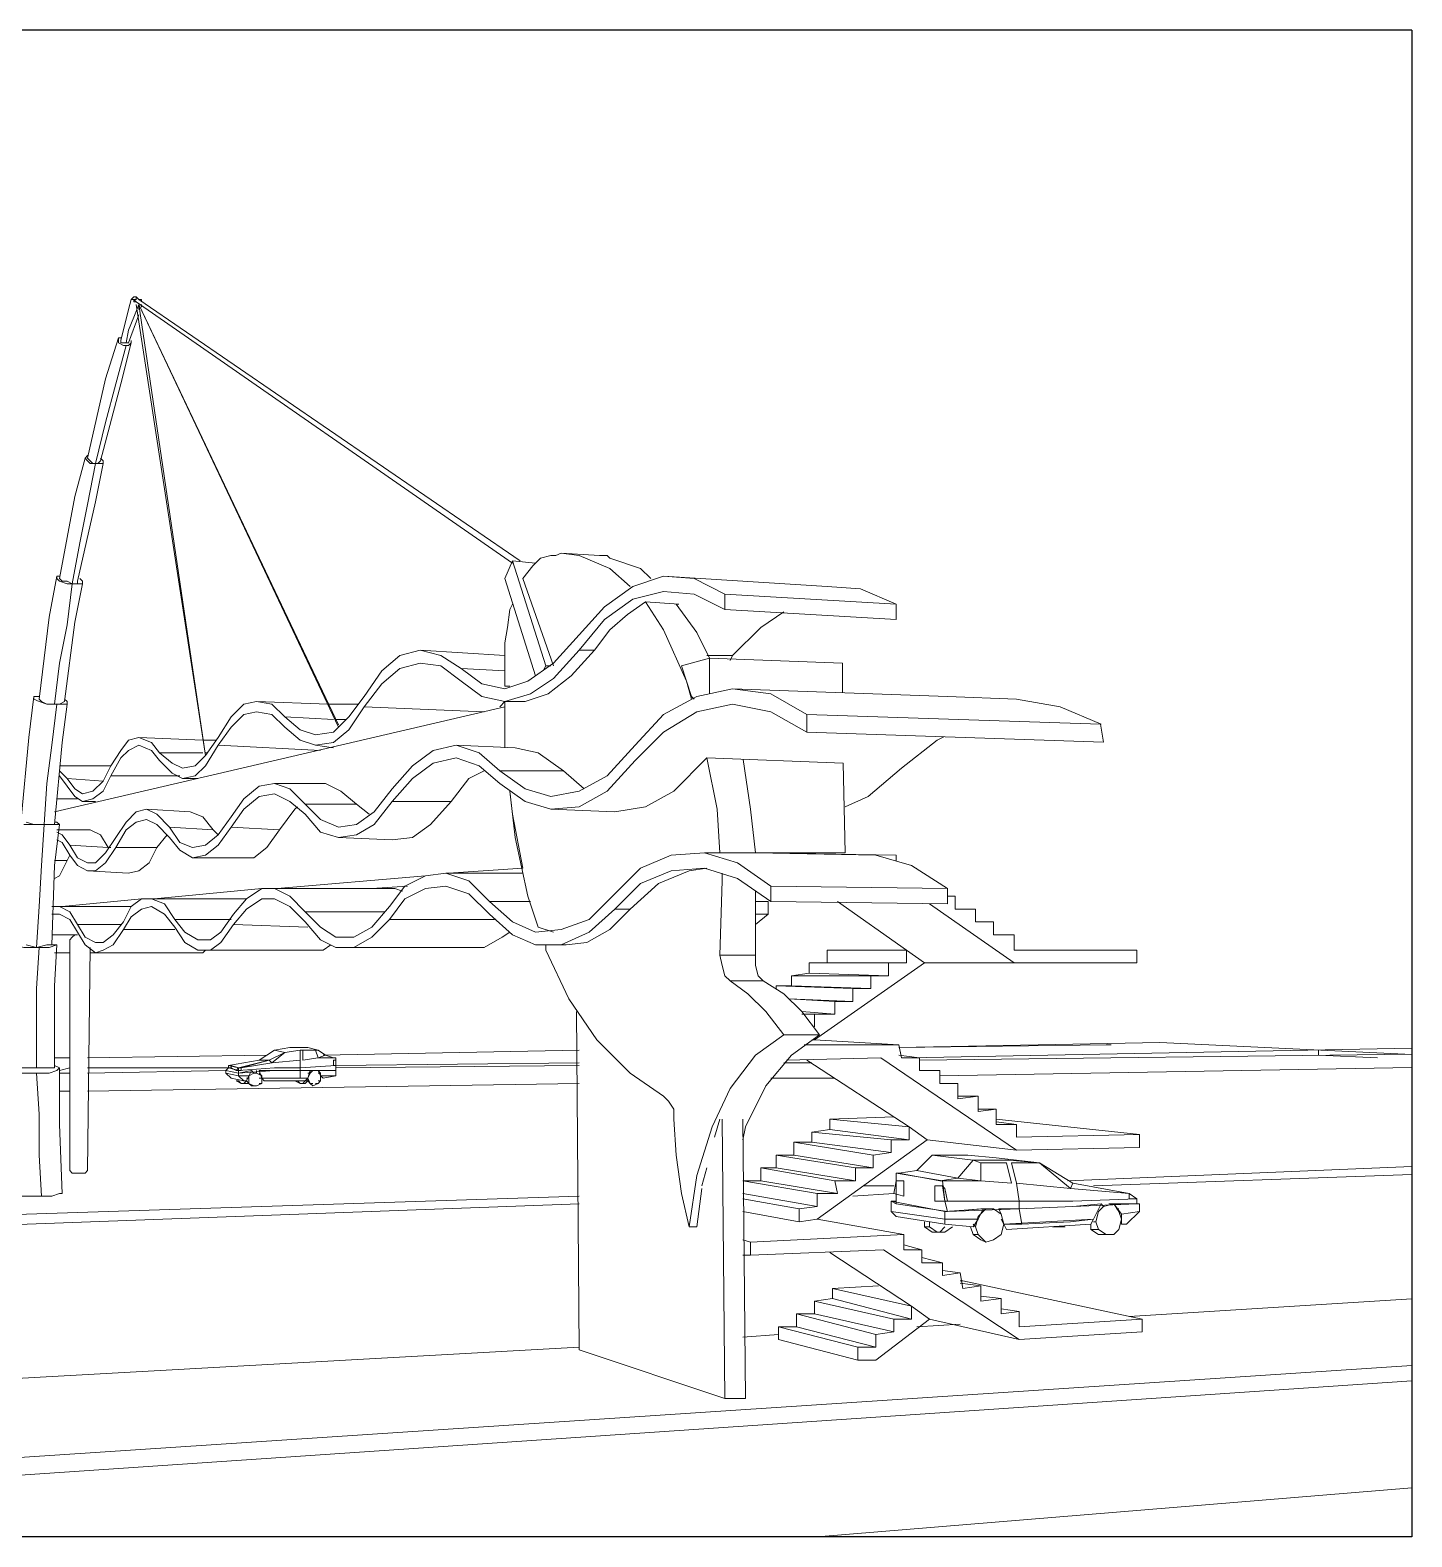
# Model space of a CAD drawing. Header units: millimetres. Extents: x 462 to 740, y -508 to -73.
# Drawn here: x 611.72 to 631.81, y -118.62 to -96.72 of the extents above; entities that cross this region are included whole.
import ezdxf

# ---------------------------------------------------------------- set-up
doc = ezdxf.new("R2010")
doc.units = ezdxf.units.MM
doc.header["$LTSCALE"] = 0.1

msp = doc.modelspace()

# ---------------------------------------------------------------- linework, layer by layer
for p, q in [((631.811, -96.719), (596.885, -96.719)), ((631.811, -96.719), (631.811, -118.621)), ((631.811, -118.621), (596.885, -118.621))]:
    msp.add_line(p, q)
at = {"color": 7, "lineweight": 0}
msp.add_line((621.932, -106.293), (622.49, -106.368), dxfattribs=at)
for points in [[(613.186, -100.633), (613.149, -100.781), (613.037, -101.229)], [(613.223, -100.596), (613.186, -100.633), (613.223, -100.633)], [(613.26, -100.596), (613.223, -100.596)], [(613.223, -100.596), (613.224, -100.596)], [(613.223, -100.633), (613.26, -100.67)], [(613.223, -100.67), (613.223, -100.633)], [(613.26, -100.67), (613.223, -100.633)], [(613.26, -100.633), (613.223, -100.633), (613.26, -100.67)], [(613.26, -100.67), (613.223, -100.67)], [(613.223, -100.893), (613.297, -100.707)], [(613.334, -100.633), (613.297, -100.633), (613.26, -100.596)], [(613.297, -100.633), (613.26, -100.596), (613.26, -100.633)], [(613.26, -100.633), (613.261, -100.633)], [(613.26, -100.67), (618.732, -104.468)], [(613.297, -100.707), (614.265, -107.262), (613.26, -100.707)], [(618.843, -104.431), (613.297, -100.633)], [(613.297, -100.744), (613.297, -100.707), (613.297, -100.744), (613.297, -100.744)], [(616.2, -106.815), (613.297, -100.707), (616.2, -106.852), (613.297, -100.707)], [(613.297, -100.744), (613.298, -100.744)], [(613.297, -100.781), (613.297, -100.744)], [(613.334, -100.67), (613.334, -100.633)], [(613.334, -100.744), (613.334, -100.707)], [(613.149, -101.266), (613.297, -100.856)], [(613.223, -100.893), (613.149, -101.079)], [(613.111, -101.266), (613.149, -101.079)], [(613, -101.191), (612.814, -101.787)], [(612.963, -101.862), (613.111, -101.303)], [(613.037, -101.191), (613, -101.191)], [(613.074, -101.303), (613, -101.266), (613, -101.229), (613, -101.191)], [(613.111, -101.266), (613.074, -101.266), (613.037, -101.266), (613.037, -101.229)], [(613.037, -101.229), (613.038, -101.229)], [(613.037, -101.862), (613.186, -101.266)], [(613.186, -101.266), (613.149, -101.303), (613.111, -101.303), (613.074, -101.303)], [(613.111, -101.266), (613.149, -101.266)], [(613.149, -101.266), (613.15, -101.266)], [(613.186, -101.266), (613.186, -101.229)], [(613.186, -101.266), (613.187, -101.266)], [(612.814, -101.787), (612.553, -102.942)], [(612.74, -102.979), (613.037, -101.862)], [(612.814, -102.42), (612.963, -101.862)], [(612.665, -103.016), (612.814, -102.42)], [(612.553, -102.904), (612.516, -102.942)], [(612.553, -102.904), (612.554, -102.904)], [(612.516, -102.942), (612.367, -103.5)], [(612.553, -102.979), (612.516, -102.942)], [(612.553, -102.942), (612.554, -102.942)], [(612.665, -103.016), (612.628, -103.016), (612.591, -102.979), (612.553, -102.942)], [(612.591, -103.016), (612.553, -102.979)], [(612.553, -103.612), (612.665, -103.016)], [(612.591, -103.016), (612.665, -103.016)], [(612.74, -102.979), (612.702, -103.016), (612.665, -103.016)], [(612.665, -103.575), (612.777, -103.016)], [(612.777, -103.016), (612.74, -103.016), (612.665, -103.016)], [(612.777, -103.016), (612.777, -102.979), (612.74, -102.942)], [(612.367, -103.5), (612.144, -104.691)], [(612.404, -104.73), (612.665, -103.575)], [(612.441, -104.171), (612.553, -103.612)], [(612.33, -104.767), (612.441, -104.171)], [(618.732, -104.431), (618.619, -104.691)], [(619.066, -104.468), (618.732, -104.431)], [(619.215, -105.959), (618.732, -104.431)], [(619.289, -104.357), (619.14, -104.394), (619.029, -104.506), (618.88, -104.691)], [(619.364, -104.357), (619.326, -104.357), (619.289, -104.357)], [(619.364, -104.357), (619.438, -104.32), (619.699, -104.357), (620.145, -104.543), (620.443, -104.804)], [(619.997, -104.357), (619.438, -104.32)], [(619.997, -104.357), (620.071, -104.357), (620.108, -104.357), (620.145, -104.394), (620.591, -104.543)], [(612.107, -104.654), (611.995, -105.25)], [(612.144, -104.654), (612.107, -104.654)], [(612.144, -104.73), (612.107, -104.691), (612.107, -104.654)], [(612.33, -104.767), (612.255, -104.73), (612.181, -104.73), (612.144, -104.691)], [(612.144, -104.691), (612.145, -104.691)], [(612.478, -104.767), (612.478, -104.73), (612.441, -104.691)], [(618.619, -104.691), (619.066, -106.107)], [(619.326, -105.959), (618.88, -104.691)], [(620.927, -104.654), (620.48, -104.804), (620.071, -105.101)], [(620.741, -104.691), (620.591, -104.543)], [(621.373, -104.691), (620.927, -104.654)], [(623.309, -104.804), (620.927, -104.654)], [(621.373, -104.691), (621.82, -104.916)], [(612.255, -104.767), (612.144, -104.73)], [(612.33, -104.767), (612.255, -105.363), (612.144, -105.921)], [(612.33, -104.767), (612.255, -104.767)], [(612.33, -104.767), (612.404, -104.767), (612.404, -104.73)], [(612.478, -104.767), (612.441, -104.767), (612.33, -104.767)], [(612.367, -105.326), (612.478, -104.767)], [(620.927, -104.878), (620.48, -104.99)], [(621.82, -105.139), (621.373, -104.916), (620.927, -104.878)], [(623.793, -104.841), (623.309, -104.804)], [(624.313, -105.064), (623.793, -104.841)], [(618.732, -105.064), (618.694, -105.139), (618.657, -105.4), (618.619, -105.623)], [(620.071, -105.101), (619.699, -105.511)], [(620.071, -105.288), (620.48, -104.99)], [(620.406, -105.213), (620.666, -105.027)], [(620.666, -105.027), (621.15, -105.064)], [(620.927, -105.437), (620.666, -105.027)], [(621.113, -105.064), (621.15, -105.064)], [(621.596, -105.846), (621.41, -105.474), (621.113, -105.064)], [(621.82, -105.139), (621.82, -104.916)], [(621.82, -104.916), (624.313, -105.064)], [(624.313, -105.288), (624.313, -105.064)], [(611.995, -105.25), (611.846, -106.442)], [(612.218, -106.48), (612.367, -105.326)], [(619.699, -105.734), (620.071, -105.288)], [(620.406, -105.213), (620.145, -105.437), (619.922, -105.734)], [(621.82, -105.139), (624.313, -105.288)], [(622.675, -105.176), (622.341, -105.4), (621.932, -105.809)], [(619.699, -105.511), (619.326, -105.921)], [(620.927, -105.437), (621.262, -106.182), (621.336, -106.442)], [(617.094, -105.809), (617.391, -105.734), (617.689, -105.809)], [(618.619, -105.809), (617.391, -105.734)], [(618.619, -105.623), (618.619, -106.256)], [(619.922, -105.734), (619.587, -106.107), (619.252, -106.368), (618.917, -106.48)], [(619.326, -106.144), (619.699, -105.734)], [(619.922, -105.734), (619.699, -105.734)], [(612.069, -106.517), (612.144, -105.921)], [(617.094, -105.809), (616.833, -106.033)], [(616.833, -106.219), (617.094, -105.996)], [(617.689, -105.959), (617.391, -105.921), (617.094, -105.996)], [(617.987, -105.996), (617.689, -105.809)], [(617.689, -105.959), (617.987, -106.182)], [(618.284, -106.219), (617.987, -105.996)], [(617.987, -105.996), (618.619, -106.033)], [(619.326, -105.921), (618.955, -106.182), (618.619, -106.293)], [(619.178, -106.033), (619.215, -105.959)], [(619.215, -105.959), (619.289, -105.959)], [(621.596, -105.846), (621.187, -105.959)], [(621.373, -106.442), (621.336, -106.405), (621.187, -105.959)], [(621.932, -105.809), (621.559, -105.809)], [(623.532, -105.921), (621.596, -105.846)], [(621.596, -106.368), (621.596, -105.846)], [(621.895, -105.884), (621.932, -105.809)], [(623.532, -106.35), (623.532, -105.921)], [(616.833, -106.033), (616.572, -106.405)], [(616.833, -106.219), (616.572, -106.554)], [(617.987, -106.182), (618.284, -106.405)], [(619.326, -106.144), (618.992, -106.368), (618.619, -106.48), (618.284, -106.405)], [(618.619, -106.293), (618.284, -106.219)], [(611.772, -106.405), (611.698, -107.001), (611.586, -108.192)], [(611.772, -106.442), (611.772, -106.405), (611.846, -106.405)], [(611.846, -106.48), (611.772, -106.442)], [(611.846, -106.442), (611.847, -106.442)], [(611.846, -106.442), (611.884, -106.48)], [(612.255, -106.517), (612.255, -106.48), (612.218, -106.442)], [(616.572, -106.405), (616.349, -106.703)], [(618.694, -106.256), (618.619, -106.256)], [(618.619, -106.256), (618.62, -106.256)], [(621.932, -106.293), (621.41, -106.405), (620.927, -106.666)], [(625.058, -106.405), (621.932, -106.293)], [(623.011, -106.666), (622.49, -106.368)], [(626.063, -106.442), (625.058, -106.405)], [(626.695, -106.554), (626.063, -106.442)], [(612.107, -106.517), (611.958, -106.517), (611.846, -106.48)], [(611.884, -106.48), (611.958, -106.517)], [(612.107, -106.517), (612.032, -107.113), (611.958, -107.672)], [(611.958, -106.517), (612.069, -106.517)], [(612.069, -106.517), (612.144, -106.517)], [(618.619, -106.554), (612.069, -108.081)], [(612.218, -106.517), (612.107, -106.517)], [(612.144, -106.517), (612.218, -106.48)], [(612.181, -107.076), (612.255, -106.517)], [(612.255, -106.517), (612.218, -106.517)], [(615.01, -106.48), (614.824, -106.517), (614.638, -106.703)], [(615.419, -106.852), (615.233, -106.666), (615.01, -106.629), (614.824, -106.666)], [(615.233, -106.517), (615.01, -106.48)], [(615.01, -106.48), (616.052, -106.517), (616.498, -106.517)], [(615.419, -106.703), (615.233, -106.517)], [(616.349, -106.889), (616.572, -106.554)], [(618.321, -106.629), (616.572, -106.554)], [(618.545, -106.554), (618.619, -106.48)], [(618.619, -106.48), (618.917, -106.48)], [(618.619, -106.48), (618.619, -106.592)], [(618.619, -107.15), (618.619, -106.554)], [(618.619, -106.592), (618.619, -107.15)], [(621.41, -106.629), (620.927, -106.926), (620.517, -107.336)], [(622.49, -106.629), (621.932, -106.517), (621.41, -106.629)], [(622.49, -106.629), (623.011, -106.926)], [(627.292, -106.809), (626.695, -106.554)], [(614.638, -106.703), (614.451, -107.001)], [(614.638, -106.852), (614.451, -107.113)], [(614.638, -106.852), (614.824, -106.666)], [(615.643, -106.889), (615.419, -106.703)], [(615.419, -106.703), (616.126, -106.74)], [(615.419, -106.852), (615.643, -107.038)], [(616.349, -106.703), (616.126, -106.926), (615.866, -106.963)], [(616.163, -106.74), (616.312, -106.74)], [(620.927, -106.666), (620.517, -107.113)], [(623.011, -106.926), (623.011, -106.666)], [(623.011, -106.926), (627.327, -107.07), (627.283, -106.808), (623.011, -106.666)], [(612.069, -108.268), (612.181, -107.076)], [(613.149, -107.038), (613.037, -107.188)], [(613.149, -107.038), (613.297, -107.001), (613.483, -107.076)], [(613.297, -107.001), (614.228, -107.038), (614.414, -107.038)], [(613.596, -107.225), (613.483, -107.076)], [(614.451, -107.001), (614.265, -107.262)], [(615.866, -106.963), (615.643, -106.889)], [(615.643, -107.038), (615.866, -107.113)], [(616.349, -106.889), (616.126, -107.076), (615.866, -107.113)], [(624.388, -107.448), (624.909, -107.038)], [(625.006, -106.993), (624.909, -107.038)], [(613.297, -107.113), (613.149, -107.188), (613.037, -107.299), (612.888, -107.559)], [(613.037, -107.188), (612.888, -107.411)], [(613.596, -107.336), (613.483, -107.188), (613.297, -107.113)], [(613.782, -107.373), (613.596, -107.225)], [(613.596, -107.225), (614.228, -107.225)], [(614.265, -107.262), (614.116, -107.411), (613.93, -107.448), (613.782, -107.373)], [(614.265, -107.411), (614.451, -107.113)], [(614.265, -107.225), (614.302, -107.225)], [(615.94, -107.188), (614.451, -107.113)], [(615.866, -107.113), (616.126, -107.15)], [(617.913, -107.113), (617.577, -107.188), (617.279, -107.411)], [(618.247, -107.411), (617.913, -107.299), (617.577, -107.373)], [(618.247, -107.225), (617.913, -107.113)], [(618.769, -107.15), (617.913, -107.113)], [(618.545, -107.485), (618.247, -107.225)], [(619.103, -107.225), (618.769, -107.15)], [(619.475, -107.485), (619.103, -107.225)], [(620.517, -107.113), (620.108, -107.559)], [(621.076, -107.783), (621.559, -107.299)], [(621.559, -107.299), (621.709, -108.044), (621.746, -108.677)], [(623.569, -108.677), (623.541, -107.376), (621.559, -107.299)], [(622.266, -108.677), (622.192, -108.044), (622.084, -107.32)], [(612.888, -107.411), (612.144, -107.411)], [(612.255, -107.597), (612.144, -107.485)], [(612.888, -107.411), (612.777, -107.634)], [(614.265, -107.411), (614.116, -107.559), (613.93, -107.597), (613.782, -107.522), (613.596, -107.336)], [(617.577, -107.373), (617.279, -107.597), (616.982, -107.932)], [(617.279, -107.411), (616.982, -107.746)], [(618.321, -107.485), (618.098, -107.597), (617.838, -107.932)], [(618.247, -107.411), (618.545, -107.672)], [(618.917, -107.746), (618.545, -107.485)], [(618.545, -107.485), (619.475, -107.485)], [(619.774, -107.746), (619.475, -107.485)], [(620.108, -107.783), (620.517, -107.336)], [(623.904, -107.858), (624.388, -107.448)], [(611.921, -108.268), (611.958, -107.672)], [(612.144, -107.559), (612.255, -107.709)], [(612.367, -107.746), (612.255, -107.597)], [(612.255, -107.597), (612.777, -107.634)], [(612.478, -107.932), (612.367, -107.858), (612.255, -107.709)], [(612.367, -107.746), (612.478, -107.821), (612.628, -107.783)], [(612.777, -107.634), (612.628, -107.783)], [(612.777, -107.783), (612.888, -107.559)], [(613.893, -107.559), (612.888, -107.559)], [(613.93, -107.597), (614.153, -107.597)], [(615.27, -107.672), (615.047, -107.709), (614.824, -107.895)], [(615.493, -107.746), (615.27, -107.672)], [(616.014, -107.672), (615.27, -107.672)], [(615.717, -107.969), (615.493, -107.746)], [(616.237, -107.783), (616.014, -107.672)], [(616.982, -107.746), (616.722, -108.081)], [(618.545, -107.672), (618.917, -107.932)], [(619.289, -107.858), (618.917, -107.746)], [(620.108, -107.559), (619.699, -107.783), (619.289, -107.858)], [(612.107, -107.895), (612.404, -107.895)], [(612.777, -107.783), (612.628, -107.895), (612.478, -107.932)], [(612.478, -107.932), (612.665, -107.932)], [(614.824, -107.895), (614.638, -108.155)], [(614.824, -108.044), (615.047, -107.858)], [(615.493, -107.932), (615.27, -107.821), (615.047, -107.858)], [(615.493, -107.932), (615.717, -108.118)], [(615.94, -108.192), (615.717, -107.969)], [(615.717, -107.969), (616.461, -107.969)], [(616.461, -107.969), (616.237, -107.783)], [(616.647, -108.118), (616.461, -107.969)], [(616.722, -108.268), (616.982, -107.932)], [(617.838, -107.932), (616.982, -107.932)], [(617.54, -108.268), (617.838, -107.932)], [(618.694, -107.783), (618.732, -108.118), (618.88, -108.901)], [(619.103, -109.757), (618.955, -109.31), (618.769, -108.454), (618.694, -107.783)], [(620.108, -107.783), (619.699, -108.007), (619.289, -108.044), (618.917, -107.932)], [(620.666, -108.007), (621.076, -107.783)], [(623.569, -108.007), (623.904, -107.858)], [(613.409, -108.192), (613.26, -108.23), (613.111, -108.342), (612.963, -108.602)], [(613.26, -108.081), (613.111, -108.23)], [(613.26, -108.081), (613.409, -108.044), (613.558, -108.118)], [(614.042, -108.081), (613.409, -108.044)], [(613.744, -108.454), (613.558, -108.268), (613.409, -108.192)], [(613.744, -108.305), (613.558, -108.118)], [(614.228, -108.155), (614.042, -108.081)], [(614.376, -108.342), (614.228, -108.155)], [(614.638, -108.155), (614.451, -108.417)], [(614.638, -108.305), (614.824, -108.044)], [(615.604, -108.007), (615.567, -108.044), (615.344, -108.342)], [(616.722, -108.268), (616.461, -108.417), (616.2, -108.454), (615.94, -108.379), (615.717, -108.118)], [(616.722, -108.081), (616.461, -108.268), (616.2, -108.305), (615.94, -108.192)], [(619.289, -108.044), (620.22, -108.081)], [(620.22, -108.081), (620.666, -108.007)], [(611.772, -108.268), (611.623, -108.268)], [(611.66, -108.23), (611.772, -108.268)], [(611.772, -108.268), (611.921, -108.268)], [(611.772, -108.268), (611.921, -108.268)], [(611.921, -108.268), (611.884, -108.864), (611.846, -109.46), (611.809, -110.055)], [(612.069, -108.268), (611.921, -108.268)], [(611.921, -108.268), (611.995, -108.268)], [(611.995, -108.268), (612.069, -108.268)], [(612.144, -108.268), (612.107, -108.23), (612.069, -108.23)], [(612.069, -108.864), (612.144, -108.268)], [(612.144, -108.268), (612.069, -108.268)], [(612.591, -108.342), (612.107, -108.342)], [(612.181, -108.417), (612.107, -108.379)], [(612.292, -108.565), (612.181, -108.417)], [(612.74, -108.417), (612.591, -108.342)], [(612.851, -108.602), (612.74, -108.417)], [(613.111, -108.23), (612.963, -108.454)], [(613.558, -108.602), (613.707, -108.417)], [(613.893, -108.528), (613.744, -108.305)], [(613.744, -108.305), (614.376, -108.342)], [(614.451, -108.417), (614.265, -108.565), (614.079, -108.602), (613.893, -108.528)], [(614.451, -108.417), (614.376, -108.342)], [(614.451, -108.565), (614.638, -108.305)], [(615.344, -108.342), (614.638, -108.305)], [(615.344, -108.342), (615.158, -108.602), (614.972, -108.751), (614.749, -108.751)], [(617.279, -108.454), (617.54, -108.268)], [(612.292, -108.714), (612.181, -108.528), (612.107, -108.491)], [(612.404, -108.751), (612.292, -108.565)], [(612.292, -108.565), (612.851, -108.602)], [(612.963, -108.454), (612.814, -108.677)], [(612.814, -108.825), (612.963, -108.602)], [(612.888, -108.602), (612.851, -108.602)], [(613.558, -108.602), (612.963, -108.602)], [(613.558, -108.602), (613.446, -108.825), (613.297, -108.938), (613.149, -108.975)], [(614.451, -108.565), (614.265, -108.714), (614.079, -108.751), (613.893, -108.64), (613.744, -108.454)], [(616.2, -108.454), (616.982, -108.491)], [(616.982, -108.491), (617.279, -108.454)], [(612.255, -108.788), (612.069, -108.788)], [(612.255, -108.788), (612.144, -109.012), (612.069, -109.05)], [(612.255, -108.788), (612.292, -108.714)], [(612.553, -108.938), (612.404, -108.864), (612.292, -108.714)], [(612.404, -108.751), (612.553, -108.825), (612.665, -108.825)], [(612.814, -108.825), (612.665, -108.938), (612.553, -108.938)], [(612.814, -108.677), (612.665, -108.825)], [(614.079, -108.751), (614.749, -108.751)], [(621.039, -108.714), (620.591, -108.901), (620.22, -109.273)], [(621.039, -108.714), (621.522, -108.677), (622.006, -108.825)], [(621.783, -108.677), (621.522, -108.677)], [(622.266, -108.677), (621.783, -108.677)], [(622.006, -108.825), (622.49, -109.161)], [(623.569, -108.677), (622.266, -108.677)], [(624.016, -108.714), (622.266, -108.677)], [(624.313, -108.714), (622.266, -108.677)], [(624.536, -108.864), (624.016, -108.714)], [(624.313, -108.788), (624.313, -108.714)], [(612.032, -110.017), (612.069, -108.864)], [(612.553, -108.938), (613.149, -108.975)], [(615.307, -109.198), (617.465, -109.012)], [(617.465, -109.012), (617.168, -109.161), (616.945, -109.46)], [(617.465, -109.012), (617.764, -108.975), (618.098, -109.087)], [(618.88, -108.975), (617.764, -108.975)], [(617.801, -108.975), (618.88, -108.901)], [(618.88, -108.901), (618.881, -108.901)], [(621.559, -108.901), (621.299, -108.938), (620.853, -109.124), (620.443, -109.497)], [(620.591, -109.124), (621.039, -108.938)], [(622.49, -109.384), (622.006, -109.05), (621.522, -108.901), (621.039, -108.938)], [(621.783, -109.087), (621.783, -108.975)], [(625.058, -109.198), (624.536, -108.864)], [(624.611, -108.901), (624.612, -108.901)], [(613.52, -109.347), (615.084, -109.198)], [(615.084, -109.198), (614.861, -109.347), (614.675, -109.571)], [(615.084, -109.198), (615.27, -109.198), (615.493, -109.31)], [(617.019, -109.198), (615.27, -109.198)], [(616.685, -109.198), (617.205, -109.161)], [(618.396, -109.571), (618.098, -109.273), (617.764, -109.161), (617.465, -109.198), (617.168, -109.347), (616.945, -109.645)], [(617.131, -109.235), (617.019, -109.198)], [(618.098, -109.087), (618.396, -109.384)], [(620.22, -109.273), (619.848, -109.645), (619.438, -109.794), (619.066, -109.831)], [(620.591, -109.124), (620.22, -109.497)], [(621.746, -110.167), (621.783, -109.087)], [(622.266, -110.167), (622.266, -109.235)], [(625.058, -109.198), (622.49, -109.161)], [(622.49, -109.384), (622.49, -109.161)], [(625.058, -109.421), (625.058, -109.198)], [(612.032, -109.46), (612.144, -109.46), (612.292, -109.534)], [(613.186, -109.46), (612.144, -109.46)], [(612.181, -109.46), (613.334, -109.347)], [(613.334, -109.347), (613.186, -109.46), (613.074, -109.683)], [(613.334, -109.497), (613.186, -109.608)], [(613.334, -109.347), (613.483, -109.347), (613.67, -109.421)], [(613.334, -109.497), (613.483, -109.46)], [(614.861, -109.347), (613.483, -109.347)], [(613.819, -109.757), (613.67, -109.571), (613.483, -109.46)], [(613.67, -109.421), (613.819, -109.645)], [(615.717, -109.683), (615.493, -109.46), (615.27, -109.347), (615.084, -109.347), (614.861, -109.497), (614.675, -109.72)], [(614.712, -109.347), (614.861, -109.347)], [(615.493, -109.31), (615.717, -109.534)], [(616.945, -109.46), (616.685, -109.757), (616.423, -109.906), (616.163, -109.906), (615.94, -109.757), (615.717, -109.534)], [(618.396, -109.384), (618.992, -109.384)], [(619.066, -109.831), (618.732, -109.683), (618.396, -109.384)], [(620.22, -109.497), (619.848, -109.831), (619.438, -110.017), (619.066, -110.017)], [(620.443, -109.497), (620.145, -109.794), (619.811, -109.98)], [(620.443, -109.497), (620.22, -109.497)], [(622.452, -109.384), (622.266, -109.384)], [(622.452, -109.571), (622.452, -109.384)], [(622.49, -109.384), (625.058, -109.421)], [(623.457, -109.384), (624.462, -110.093)], [(626.026, -110.279), (624.798, -109.421)], [(625.169, -109.31), (625.058, -109.31)], [(625.169, -109.497), (625.169, -109.31)], [(625.467, -109.497), (625.169, -109.497)], [(625.467, -109.683), (625.467, -109.497)], [(612.404, -109.831), (612.292, -109.645), (612.144, -109.571), (612.032, -109.571)], [(612.292, -109.534), (612.404, -109.72)], [(612.404, -109.72), (613.037, -109.72)], [(612.665, -109.98), (612.516, -109.906), (612.404, -109.72)], [(613.074, -109.683), (612.926, -109.869), (612.777, -109.98)], [(613.186, -109.608), (613.074, -109.794)], [(614.675, -109.571), (614.488, -109.831), (614.339, -109.943), (614.153, -109.943), (613.968, -109.831), (613.819, -109.645)], [(613.819, -109.645), (614.638, -109.645)], [(614.675, -109.72), (614.488, -109.98)], [(615.754, -109.757), (614.675, -109.72)], [(615.717, -109.534), (616.871, -109.534)], [(615.717, -109.683), (615.94, -109.943)], [(616.945, -109.645), (616.685, -109.906)], [(618.47, -109.645), (616.945, -109.645)], [(619.066, -110.017), (618.732, -109.869), (618.396, -109.571)], [(622.452, -109.571), (622.266, -109.571)], [(622.266, -109.72), (622.452, -109.571)], [(625.727, -109.683), (625.467, -109.683)], [(625.727, -109.869), (625.727, -109.683)], [(612.404, -109.869), (612.032, -109.869)], [(612.367, -109.869), (612.33, -109.906), (612.292, -109.943)], [(612.292, -109.943), (612.292, -113.295)], [(612.367, -109.869), (612.404, -109.869)], [(612.404, -109.831), (612.516, -110.017)], [(612.404, -109.869), (612.405, -109.869)], [(613.074, -109.794), (612.926, -110.017)], [(613.074, -109.794), (613.819, -109.794)], [(613.819, -109.757), (613.968, -109.98)], [(615.94, -109.943), (616.163, -110.055)], [(616.685, -109.906), (616.423, -110.055), (616.163, -110.055)], [(618.694, -109.831), (618.582, -109.906), (618.321, -110.055)], [(619.326, -109.831), (619.103, -109.757)], [(619.103, -109.757), (619.104, -109.757)], [(626.026, -109.869), (625.727, -109.869)], [(626.026, -110.093), (626.026, -109.869)], [(611.846, -110.055), (611.623, -110.055), (611.474, -110.017)], [(611.66, -110.017), (611.809, -110.055)], [(612.032, -110.017), (611.958, -110.017), (611.809, -110.055)], [(611.846, -110.055), (611.809, -110.651), (611.809, -111.209), (611.809, -111.805)], [(611.995, -110.055), (611.846, -110.055)], [(612.107, -110.017), (611.995, -110.055)], [(612.107, -110.017), (612.069, -110.017), (612.032, -110.017)], [(612.107, -110.017), (612.069, -110.613), (612.069, -111.805)], [(612.069, -110.13), (612.292, -110.13)], [(612.777, -110.093), (612.665, -110.13), (612.516, -110.017)], [(612.553, -113.295), (612.591, -110.055)], [(612.591, -110.13), (612.888, -110.13)], [(612.777, -109.98), (612.665, -109.98)], [(612.665, -110.13), (614.079, -110.13)], [(612.777, -110.093), (612.926, -110.017)], [(612.888, -110.13), (612.926, -110.13)], [(613.968, -109.98), (614.153, -110.093)], [(614.079, -110.13), (614.228, -110.13)], [(614.488, -109.98), (614.339, -110.093), (614.153, -110.093)], [(614.153, -110.093), (615.754, -110.093)], [(614.228, -110.13), (614.265, -110.093)], [(615.754, -110.093), (615.977, -110.093)], [(615.977, -110.093), (616.089, -110.017)], [(616.163, -110.055), (618.024, -110.055)], [(618.024, -110.055), (618.321, -110.055)], [(619.066, -110.017), (619.512, -110.017)], [(620.927, -112.215), (620.443, -111.88), (619.959, -111.396), (619.549, -110.8), (619.215, -110.093), (619.215, -110.017)], [(619.512, -110.017), (619.811, -109.98)], [(622.266, -110.167), (621.746, -110.167)], [(621.783, -110.316), (621.746, -110.167)], [(622.266, -110.316), (622.266, -110.167)], [(623.309, -110.093), (623.309, -110.279)], [(624.462, -110.093), (623.309, -110.093)], [(624.722, -110.279), (624.462, -110.093)], [(624.462, -110.279), (624.462, -110.093)], [(627.812, -110.093), (626.026, -110.093)], [(627.812, -110.279), (627.812, -110.093)], [(621.82, -110.464), (621.783, -110.316)], [(622.304, -110.464), (622.266, -110.316)], [(623.048, -110.279), (623.048, -110.427)], [(624.202, -110.279), (623.048, -110.279)], [(623.309, -110.279), (623.048, -110.279)], [(623.123, -111.396), (624.722, -110.279)], [(623.309, -110.279), (624.462, -110.279)], [(624.202, -110.279), (624.462, -110.279)], [(624.202, -110.464), (624.202, -110.279)], [(624.722, -110.279), (626.026, -110.279)], [(626.026, -110.279), (627.812, -110.279)], [(621.895, -110.539), (621.82, -110.464)], [(621.895, -110.539), (622.378, -110.539)], [(622.675, -111.322), (622.415, -110.986), (622.155, -110.726), (621.895, -110.539)], [(622.378, -110.539), (622.304, -110.464)], [(622.378, -110.539), (622.675, -110.726), (622.937, -110.986)], [(623.048, -110.427), (622.788, -110.464)], [(622.788, -110.464), (623.942, -110.464)], [(622.788, -110.464), (622.788, -110.613)], [(624.202, -110.464), (623.048, -110.427)], [(623.942, -110.464), (624.202, -110.464)], [(623.942, -110.651), (623.942, -110.464)], [(622.564, -110.613), (623.68, -110.651)], [(622.788, -110.613), (622.564, -110.613)], [(622.564, -110.613), (622.564, -110.651)], [(622.751, -110.8), (623.68, -110.837)], [(622.751, -110.8), (623.42, -110.837)], [(622.788, -110.613), (623.942, -110.651)], [(623.68, -110.651), (623.942, -110.651)], [(623.68, -110.837), (623.68, -110.651)], [(619.661, -110.986), (619.699, -115.902)], [(622.937, -110.986), (623.42, -111.023)], [(623.197, -111.322), (622.937, -110.986)], [(622.937, -111.023), (623.123, -111.023)], [(623.123, -111.023), (623.42, -111.023)], [(623.123, -111.209), (623.123, -111.023)], [(623.42, -110.837), (623.68, -110.837)], [(623.42, -111.023), (623.42, -110.837)], [(623.123, -111.209), (623.124, -111.209)], [(623.123, -111.209), (623.124, -111.209)], [(622.675, -111.322), (622.266, -111.619)], [(623.197, -111.322), (622.675, -111.322)], [(622.788, -111.619), (623.197, -111.322)], [(622.974, -111.47), (624.351, -111.47)], [(623.085, -111.396), (623.123, -111.396)], [(624.351, -111.47), (623.123, -111.396)], [(628.147, -111.433), (624.351, -111.508)], [(624.388, -111.656), (624.351, -111.47)], [(627.365, -111.47), (624.351, -111.508)], [(627.439, -111.47), (627.365, -111.47)], [(631.811, -111.61), (628.147, -111.433)], [(612.292, -111.656), (612.069, -111.656)], [(612.292, -111.656), (612.069, -111.656)], [(615.158, -111.619), (612.553, -111.656)], [(615.158, -111.619), (612.553, -111.656)], [(614.6, -111.768), (615.047, -111.693), (615.195, -111.693), (614.749, -111.805), (614.6, -111.768), (614.6, -111.768)], [(615.233, -111.731), (614.787, -111.805), (615.195, -111.693)], [(615.27, -111.545), (615.047, -111.693)], [(615.195, -111.693), (615.419, -111.582), (615.233, -111.731), (615.195, -111.693), (615.195, -111.693)], [(615.419, -111.582), (615.195, -111.693)], [(615.195, -111.693), (615.419, -111.582)], [(615.643, -111.805), (615.643, -111.693), (615.233, -111.731)], [(615.754, -111.508), (615.903, -111.545), (615.643, -111.545), (615.419, -111.582), (615.27, -111.545)], [(615.493, -111.508), (615.27, -111.545)], [(615.419, -111.582), (615.643, -111.545), (615.643, -111.693)], [(615.754, -111.508), (615.493, -111.508)], [(615.68, -111.693), (615.68, -111.545)], [(615.68, -111.693), (615.903, -111.656), (615.866, -111.545), (615.68, -111.545)], [(615.866, -111.545), (615.903, -111.545)], [(616.014, -111.619), (615.903, -111.545)], [(615.903, -111.656), (616.014, -111.619)], [(616.126, -111.656), (616.163, -111.656), (615.903, -111.656)], [(619.699, -111.545), (615.977, -111.619)], [(619.699, -111.545), (615.977, -111.619)], [(616.126, -111.656), (616.014, -111.619), (616.126, -111.656), (616.126, -111.656)], [(616.163, -111.656), (616.052, -111.656)], [(616.163, -111.768), (616.126, -111.768), (616.126, -111.693), (616.163, -111.693), (616.163, -111.768), (616.163, -111.768)], [(616.163, -111.768), (616.163, -111.656)], [(622.266, -111.619), (621.895, -112.103)], [(622.415, -112.066), (622.788, -111.619)], [(622.714, -111.693), (624.09, -111.656)], [(623.011, -111.693), (624.499, -112.662)], [(626.063, -112.998), (624.09, -111.656)], [(624.648, -111.656), (624.351, -111.619)], [(624.388, -111.656), (624.648, -111.656)], [(624.499, -111.656), (631.811, -111.519)], [(631.811, -111.602), (624.648, -111.693)], [(624.648, -111.843), (624.648, -111.656)], [(630.454, -111.619), (630.454, -111.545)], [(631.31, -111.656), (630.454, -111.619)], [(611.809, -111.88), (611.623, -111.88), (611.399, -111.88)], [(611.586, -111.805), (611.809, -111.805)], [(611.809, -111.805), (611.958, -111.805)], [(611.995, -111.88), (611.809, -111.88)], [(611.846, -112.476), (611.809, -111.88)], [(611.958, -111.805), (612.069, -111.805)], [(612.107, -111.843), (611.995, -111.88)], [(612.069, -111.768), (612.07, -111.768)], [(612.069, -111.768), (612.144, -111.805), (612.107, -111.843)], [(612.181, -113.631), (612.144, -112.625), (612.144, -111.805)], [(612.144, -111.843), (612.292, -111.805)], [(612.292, -111.88), (612.144, -111.88)], [(612.553, -111.805), (614.6, -111.805)], [(614.562, -111.843), (612.553, -111.88)], [(614.562, -111.843), (614.6, -111.805), (614.749, -111.843), (614.749, -111.88)], [(614.562, -111.88), (614.562, -111.843)], [(614.562, -111.843), (614.749, -111.88), (614.749, -111.918)], [(614.749, -111.88), (614.562, -111.843), (614.749, -111.88), (614.749, -111.88)], [(614.562, -111.88), (614.638, -111.955)], [(614.562, -111.88), (614.749, -111.918)], [(614.638, -111.768), (614.6, -111.768), (614.6, -111.805)], [(614.638, -111.768), (614.638, -111.805), (614.6, -111.805)], [(614.638, -111.768), (614.6, -111.768)], [(614.638, -111.768), (614.749, -111.805), (614.712, -111.843), (614.638, -111.805)], [(614.749, -111.918), (614.824, -111.992), (614.638, -111.955)], [(614.787, -111.805), (614.749, -111.805), (614.749, -111.843), (614.712, -111.843)], [(615.27, -111.805), (614.749, -111.843)], [(614.787, -111.805), (614.787, -111.843), (614.749, -111.843)], [(614.898, -111.918), (614.935, -111.843), (614.749, -111.88), (614.935, -111.843)], [(614.749, -111.88), (615.27, -111.843)], [(614.824, -111.992), (614.861, -111.992), (614.898, -111.918), (614.749, -111.918)], [(614.898, -111.918), (614.972, -111.88)], [(614.898, -111.918), (614.898, -111.955)], [(615.01, -111.843), (615.01, -111.88), (614.972, -111.88), (614.935, -111.843)], [(615.084, -111.955), (615.084, -111.918), (615.01, -111.88)], [(615.27, -111.955), (615.084, -111.955), (615.047, -111.843), (615.27, -111.843)], [(615.047, -111.88), (615.084, -111.918)], [(615.27, -111.805), (615.643, -111.805), (615.643, -111.843)], [(615.27, -111.843), (615.643, -111.843), (615.643, -111.955), (615.27, -111.955)], [(616.163, -111.843), (616.163, -111.768), (615.643, -111.805)], [(615.791, -111.843), (615.643, -111.843)], [(615.643, -111.955), (615.754, -111.955), (615.791, -111.843)], [(615.643, -111.843), (616.163, -111.843), (615.903, -111.843)], [(615.754, -111.88), (615.791, -111.88), (615.754, -111.955)], [(615.791, -111.843), (615.791, -111.88)], [(615.829, -111.843), (615.791, -111.88)], [(615.866, -111.843), (615.903, -111.843), (615.829, -111.843)], [(615.94, -111.955), (615.94, -111.88), (615.903, -111.843)], [(616.163, -111.843), (615.903, -111.843), (615.94, -111.918)], [(615.903, -111.88), (615.94, -111.88)], [(616.163, -111.843), (616.163, -111.918), (615.94, -111.918)], [(616.163, -111.918), (615.977, -111.955), (615.94, -111.918)], [(616.163, -111.768), (619.699, -111.731)], [(619.699, -111.768), (616.163, -111.805)], [(616.163, -111.843), (616.164, -111.843)], [(616.163, -111.918), (616.164, -111.918)], [(623.085, -111.731), (622.675, -111.731)], [(624.946, -111.843), (624.648, -111.843)], [(624.648, -111.843), (624.946, -111.843)], [(631.811, -111.796), (624.946, -111.918)], [(624.946, -112.029), (624.946, -111.843)], [(619.699, -112.029), (612.553, -112.141)], [(614.861, -111.992), (614.824, -112.029), (614.787, -112.029), (614.712, -111.992)], [(614.712, -111.992), (614.749, -111.992)], [(614.787, -112.029), (614.749, -111.992)], [(614.824, -112.029), (614.861, -112.029), (614.787, -112.029)], [(614.861, -111.955), (614.898, -111.955)], [(614.898, -112.029), (614.861, -111.992)], [(614.861, -112.029), (614.898, -112.029)], [(614.898, -112.029), (614.898, -111.955)], [(614.972, -112.066), (614.935, -112.066), (614.898, -112.029), (614.972, -112.066), (614.972, -112.066)], [(614.935, -112.066), (614.936, -112.066)], [(615.01, -112.066), (614.972, -112.066)], [(615.01, -112.066), (615.084, -112.029), (615.084, -111.955)], [(615.047, -111.955), (615.084, -111.955)], [(615.084, -112.029), (615.047, -112.029)], [(615.717, -111.992), (615.121, -111.992), (615.084, -111.955), (615.754, -111.955), (615.717, -111.992), (615.717, -111.992)], [(615.084, -111.955), (615.085, -111.955)], [(615.567, -111.992), (615.643, -112.029), (615.68, -112.029), (615.717, -111.992), (615.754, -111.955)], [(615.567, -111.992), (615.604, -111.992)], [(615.643, -112.029), (615.604, -111.992)], [(615.68, -112.029), (615.717, -112.029), (615.643, -112.029)], [(615.717, -111.992), (615.754, -111.992), (615.717, -112.029)], [(615.754, -111.955), (615.755, -111.955)], [(615.791, -112.029), (615.754, -111.992), (615.754, -111.955), (615.791, -112.029), (615.829, -112.066)], [(615.754, -111.992), (615.791, -112.029), (615.829, -112.066)], [(615.829, -112.029), (615.791, -112.029)], [(615.866, -112.029), (615.903, -112.029), (615.829, -112.066)], [(615.903, -112.029), (615.94, -111.992), (615.94, -111.955)], [(615.94, -111.992), (615.903, -111.992)], [(615.94, -111.955), (615.941, -111.955)], [(621.633, -112.662), (621.895, -112.103)], [(622.118, -112.662), (622.415, -112.066)], [(623.42, -111.955), (622.49, -111.955)], [(625.207, -112.029), (624.946, -112.029)], [(624.946, -112.029), (625.207, -112.029)], [(625.207, -112.252), (625.207, -112.029)], [(612.292, -112.141), (612.144, -112.141)], [(621.076, -112.551), (621.076, -112.402), (621.001, -112.289), (620.927, -112.215)], [(625.504, -112.215), (625.207, -112.215)], [(625.207, -112.252), (625.504, -112.215)], [(625.504, -112.439), (625.504, -112.215)], [(611.846, -112.476), (611.846, -113.072), (611.884, -113.668)], [(621.187, -113.631), (621.113, -113.072), (621.076, -112.551)], [(621.746, -112.551), (621.671, -112.811)], [(621.82, -116.61), (621.783, -112.551)], [(622.118, -116.61), (622.081, -112.551)], [(624.276, -112.513), (623.346, -112.551)], [(623.346, -112.551), (623.346, -112.699)], [(624.499, -112.662), (623.346, -112.551)], [(625.765, -112.402), (625.504, -112.402)], [(625.504, -112.439), (625.765, -112.402)], [(625.765, -112.625), (625.765, -112.402)], [(627.849, -112.774), (625.765, -112.551)], [(621.299, -114.114), (621.41, -113.37), (621.633, -112.662)], [(622.081, -112.848), (622.118, -112.662)], [(623.346, -112.699), (623.085, -112.736)], [(623.085, -112.736), (623.085, -112.885)], [(624.239, -112.848), (623.085, -112.736)], [(623.346, -112.699), (624.499, -112.848)], [(624.499, -112.662), (624.761, -112.848)], [(624.499, -112.848), (624.499, -112.662)], [(626.063, -112.625), (625.765, -112.588)], [(625.765, -112.625), (626.063, -112.625)], [(626.063, -112.811), (626.063, -112.625)], [(626.063, -112.811), (627.849, -112.774)], [(627.849, -112.96), (627.849, -112.774)], [(622.825, -112.885), (623.979, -113.072)], [(623.085, -112.885), (622.825, -112.885)], [(622.825, -112.885), (622.825, -113.072)], [(624.239, -113.035), (623.085, -112.885)], [(623.16, -114.003), (624.761, -112.848)], [(624.239, -112.848), (624.499, -112.848)], [(624.239, -113.035), (624.239, -112.848)], [(624.761, -112.848), (626.063, -112.998)], [(626.063, -112.998), (627.849, -112.96)], [(622.564, -113.072), (623.719, -113.258)], [(622.825, -113.072), (622.564, -113.072)], [(622.564, -113.072), (622.564, -113.258)], [(622.825, -113.072), (623.979, -113.258)], [(623.979, -113.072), (624.239, -113.035)], [(623.979, -113.258), (623.979, -113.072)], [(624.611, -113.295), (624.835, -113.072), (625.43, -113.146), (625.207, -113.407)], [(625.355, -113.072), (624.835, -113.072)], [(625.765, -113.109), (625.355, -113.072)], [(625.541, -113.444), (625.541, -113.184), (625.43, -113.146)], [(625.43, -113.146), (625.951, -113.146)], [(625.988, -113.481), (625.914, -113.184), (625.541, -113.184)], [(625.765, -113.109), (626.397, -113.184), (625.951, -113.146)], [(626.063, -113.481), (625.988, -113.184)], [(626.397, -113.184), (625.988, -113.184)], [(626.882, -113.481), (626.397, -113.184), (626.845, -113.555), (626.882, -113.481), (626.882, -113.481)], [(626.397, -113.184), (626.882, -113.481)], [(626.397, -113.184), (626.882, -113.481), (627.7, -113.631)], [(612.292, -113.295), (612.33, -113.332)], [(612.33, -113.332), (612.404, -113.332), (612.478, -113.332)], [(612.478, -113.332), (612.516, -113.332), (612.553, -113.295)], [(621.559, -113.258), (621.485, -113.518)], [(622.081, -113.444), (623.16, -113.631)], [(622.341, -113.444), (622.081, -113.444)], [(622.341, -113.258), (623.42, -113.444)], [(622.564, -113.258), (622.341, -113.258)], [(622.341, -113.258), (622.341, -113.444)], [(622.341, -113.444), (623.457, -113.631)], [(622.564, -113.258), (623.719, -113.444)], [(623.42, -113.444), (623.719, -113.444)], [(623.457, -113.631), (623.42, -113.444)], [(623.719, -113.258), (623.979, -113.258)], [(623.719, -113.444), (623.719, -113.258)], [(624.425, -113.444), (624.425, -113.668), (624.276, -113.631), (624.313, -113.444), (624.425, -113.444), (624.425, -113.444)], [(624.351, -113.332), (624.313, -113.332), (624.388, -113.332)], [(624.313, -113.332), (624.984, -113.444), (625.021, -113.742)], [(624.313, -113.332), (624.313, -113.631)], [(624.946, -113.444), (624.351, -113.332), (624.611, -113.295), (625.207, -113.407), (624.946, -113.444), (624.946, -113.444)], [(625.541, -113.444), (624.984, -113.444), (624.946, -113.444)], [(625.541, -113.444), (625.207, -113.407)], [(625.541, -113.444), (625.988, -113.481)], [(631.811, -113.237), (626.807, -113.444)], [(631.811, -113.352), (627.179, -113.518)], [(619.699, -113.668), (610.618, -113.965)], [(611.884, -113.668), (611.66, -113.668), (611.474, -113.668), (611.325, -113.668)], [(611.884, -113.668), (612.032, -113.668), (612.144, -113.631)], [(612.144, -113.631), (612.181, -113.631)], [(621.187, -113.631), (621.299, -114.114)], [(621.485, -113.555), (621.41, -114.114)], [(622.081, -113.631), (623.16, -113.817)], [(623.16, -113.631), (623.457, -113.631)], [(623.16, -113.817), (623.16, -113.631)], [(624.276, -113.631), (623.68, -113.668)], [(624.276, -113.518), (623.83, -113.518)], [(624.313, -113.631), (624.313, -113.78), (624.239, -113.742)], [(624.872, -113.742), (624.872, -113.518), (624.984, -113.518), (625.021, -113.742), (624.872, -113.742), (624.872, -113.742)], [(625.021, -113.742), (625.058, -113.742), (625.021, -113.555), (624.984, -113.518)], [(626.845, -113.555), (626.063, -113.481), (626.1, -113.742)], [(627.7, -113.705), (627.7, -113.631), (626.845, -113.555)], [(627.7, -113.631), (626.882, -113.481)], [(627.7, -113.631), (627.812, -113.705)], [(619.699, -113.78), (610.618, -114.114)], [(622.081, -113.705), (622.9, -113.854)], [(622.9, -114.04), (622.081, -113.891)], [(622.9, -113.854), (623.16, -113.817)], [(622.9, -114.04), (622.9, -113.854)], [(624.313, -113.78), (625.058, -113.891), (625.021, -113.891), (624.239, -113.742)], [(625.021, -113.891), (625.021, -114.003), (624.239, -113.891), (624.239, -113.742)], [(624.313, -113.742), (624.239, -113.742)], [(625.021, -114.003), (625.021, -114.077), (624.313, -113.965), (624.239, -113.891)], [(626.1, -113.742), (625.021, -113.742)], [(625.058, -113.891), (625.021, -113.742)], [(625.578, -113.854), (625.021, -113.891)], [(625.058, -113.891), (626.1, -113.854)], [(625.058, -113.891), (625.541, -113.854), (625.578, -113.854), (625.504, -114.003)], [(625.578, -113.854), (625.616, -113.854), (625.504, -113.965)], [(625.727, -113.854), (625.616, -113.854)], [(625.84, -113.928), (625.727, -113.854)], [(626.1, -113.854), (625.803, -113.854)], [(625.803, -113.854), (625.84, -113.928)], [(626.1, -113.854), (626.137, -114.077), (625.877, -114.077)], [(626.882, -113.817), (626.1, -113.854), (626.1, -113.742), (626.882, -113.742)], [(627.291, -113.78), (627.179, -114.003), (626.845, -114.04)], [(627.291, -113.78), (626.882, -113.817), (627.812, -113.78), (627.812, -113.705), (626.882, -113.742)], [(627.254, -113.891), (627.216, -114.04), (627.179, -114.04)], [(627.291, -113.78), (627.328, -113.817), (627.254, -113.891)], [(627.402, -113.78), (627.477, -113.78), (627.328, -113.817)], [(627.477, -113.78), (627.439, -113.78), (627.812, -113.78)], [(627.588, -113.928), (627.477, -113.78), (627.849, -113.78)], [(627.551, -113.891), (627.477, -113.78)], [(627.551, -113.854), (627.514, -113.854)], [(627.551, -113.891), (627.588, -114.003), (627.551, -114.151)], [(627.662, -114.077), (627.588, -114.077), (627.588, -113.928), (627.849, -113.891)], [(627.662, -114.077), (627.849, -113.891)], [(627.7, -113.705), (627.812, -113.705)], [(627.812, -113.78), (627.849, -113.78), (627.849, -113.891)], [(622.9, -114.04), (623.16, -114.003)], [(624.425, -114.227), (623.16, -114.003)], [(624.835, -114.19), (624.722, -114.114), (624.722, -114.04)], [(624.798, -114.04), (624.798, -114.114), (624.722, -114.114)], [(625.504, -114.003), (625.43, -114.114), (625.021, -114.077)], [(625.504, -114.003), (625.021, -114.003)], [(625.504, -113.965), (625.467, -114.114), (625.43, -114.077)], [(625.803, -113.928), (625.804, -113.928)], [(625.803, -113.928), (625.804, -113.928)], [(625.84, -113.928), (625.877, -114.077), (625.84, -114.227)], [(625.84, -114.003), (625.877, -114.077)], [(627.142, -114.077), (625.914, -114.151), (625.877, -114.077), (627.179, -114.003), (627.142, -114.077), (627.142, -114.077)], [(626.137, -114.077), (626.845, -114.04)], [(627.216, -114.04), (627.254, -114.151), (627.142, -114.151), (627.142, -114.077)], [(627.588, -114.04), (627.589, -114.04)], [(621.299, -114.114), (621.41, -114.114)], [(622.192, -114.338), (622.081, -114.301)], [(622.192, -114.338), (624.425, -114.227)], [(624.425, -114.45), (624.425, -114.227)], [(625.021, -114.19), (624.909, -114.19), (624.798, -114.114)], [(624.835, -114.19), (624.909, -114.19)], [(625.021, -114.114), (624.946, -114.19), (624.909, -114.19)], [(625.132, -114.114), (625.021, -114.19), (624.946, -114.19)], [(625.467, -114.114), (625.504, -114.227), (625.43, -114.227), (625.393, -114.114)], [(625.616, -114.338), (625.541, -114.301), (625.43, -114.227)], [(625.84, -114.227), (625.727, -114.301), (625.616, -114.338), (625.504, -114.227)], [(626.732, -114.114), (626.62, -114.114), (626.583, -114.114)], [(626.77, -114.114), (626.732, -114.114), (626.695, -114.114)], [(627.365, -114.227), (627.254, -114.227), (627.142, -114.151)], [(627.551, -114.151), (627.477, -114.227), (627.365, -114.227), (627.254, -114.151)], [(622.081, -114.524), (622.192, -114.524)], [(622.192, -114.524), (622.192, -114.338)], [(622.192, -114.524), (624.127, -114.45)], [(623.346, -114.487), (624.536, -115.269)], [(626.1, -115.753), (624.127, -114.45)], [(624.685, -114.45), (624.425, -114.375)], [(624.425, -114.45), (624.685, -114.45)], [(624.685, -114.636), (624.685, -114.45)], [(624.984, -114.636), (624.685, -114.561)], [(624.685, -114.636), (624.984, -114.636)], [(624.984, -114.823), (624.984, -114.636)], [(625.244, -114.785), (624.984, -114.747)], [(624.053, -114.971), (623.383, -115.009)], [(624.984, -114.823), (625.244, -114.785)], [(625.281, -115.009), (625.244, -114.785)], [(625.281, -114.897), (625.244, -114.897)], [(625.541, -114.971), (625.244, -114.934)], [(627.887, -115.456), (625.281, -114.897)], [(625.281, -115.009), (625.541, -114.971)], [(625.541, -115.194), (625.541, -114.971)], [(623.383, -115.157), (623.123, -115.194)], [(623.123, -115.194), (623.123, -115.381)], [(623.123, -115.194), (624.276, -115.456)], [(623.383, -115.009), (623.383, -115.157)], [(624.536, -115.269), (623.383, -115.009)], [(623.383, -115.157), (624.536, -115.456)], [(625.84, -115.157), (625.541, -115.12)], [(625.541, -115.194), (625.84, -115.157)], [(625.84, -115.381), (625.84, -115.157)], [(631.811, -115.163), (627.7, -115.419)], [(623.123, -115.381), (622.862, -115.381)], [(622.862, -115.381), (622.862, -115.567)], [(622.862, -115.381), (624.016, -115.679)], [(624.276, -115.642), (623.123, -115.381)], [(624.536, -115.269), (624.798, -115.456)], [(624.536, -115.456), (624.536, -115.269)], [(626.1, -115.343), (625.84, -115.306)], [(625.84, -115.381), (626.1, -115.343)], [(626.1, -115.567), (626.1, -115.343)], [(622.601, -115.567), (622.601, -115.753)], [(622.862, -115.567), (622.601, -115.567)], [(622.601, -115.567), (623.756, -115.865)], [(622.862, -115.567), (624.016, -115.865)], [(624.016, -116.052), (624.798, -115.456)], [(624.016, -115.679), (624.276, -115.642)], [(624.276, -115.456), (624.536, -115.456)], [(624.276, -115.642), (624.276, -115.456)], [(625.244, -115.53), (624.611, -115.567)], [(624.798, -115.456), (626.1, -115.753)], [(626.1, -115.567), (627.887, -115.456)], [(626.1, -115.753), (627.887, -115.642)], [(627.887, -115.642), (627.887, -115.456)], [(622.601, -115.679), (622.081, -115.716)], [(622.601, -115.753), (623.756, -116.052)], [(624.016, -115.865), (624.016, -115.679)], [(619.699, -115.865), (596.885, -117.131)], [(619.699, -115.902), (621.82, -116.61)], [(623.756, -115.865), (624.016, -115.865)], [(623.756, -116.052), (623.756, -115.865)], [(623.756, -116.052), (624.016, -116.052)], [(596.885, -118.435), (631.811, -116.13)], [(598.336, -118.621), (631.811, -116.352)], [(621.82, -116.61), (622.118, -116.61)], [(623.16, -118.621), (631.811, -117.91)]]:
    msp.add_lwpolyline(points, dxfattribs=at)

doc.saveas('drawing.dxf')
